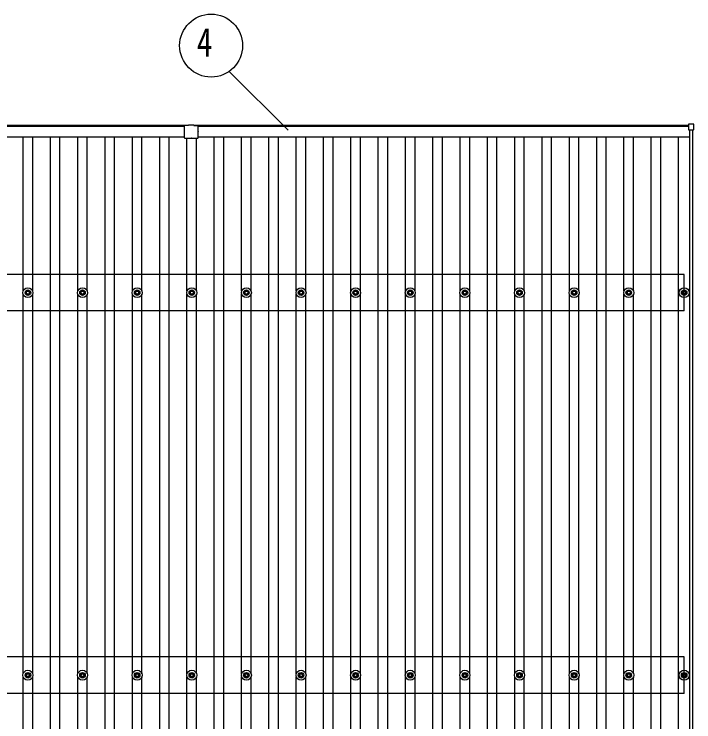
# Model space of a CAD drawing. Units: millimetres, scale not verified. Extents: x -16820 to 16820, y -11880 to 11880.
# Drawn here: x -9204 to -6715, y 6678 to 9268 of the extents above; entities that cross this region are included whole.
import ezdxf
from ezdxf.enums import TextEntityAlignment as Align

# ---------------------------------------------------------------- set-up
doc = ezdxf.new("R2010")
doc.units = ezdxf.units.MM
doc.header["$LTSCALE"] = 50
for name, color, linetype in [('0-5_YKK_13', 4, 'Continuous'), ('0-6_YKK_A1', 4, 'Continuous'), ('0-7_YKK_D', 6, 'Continuous')]:
    doc.layers.add(name, color=color, linetype=linetype)
doc.styles.add('ＭＳ ゴシック', font='')
doc.styles.get('ＭＳ ゴシック').set_extended_font_data('MS Gothic')

msp = doc.modelspace()

# ---------------------------------------------------------------- linework, layer by layer
at = {"layer": '0-5_YKK_13'}
for p, q in [((-8580.42, 8838.63), (-8580.42, 8860.23)), ((-8565.42, 8861.23), (-8579.42, 8861.23)), ((-8565.42, 8862.73), (-8545.42, 8862.73)), ((-8565.42, 8861.23), (-8565.42, 8862.73)), ((-8545.42, 8861.23), (-8545.42, 8862.73)), ((-8545.42, 8861.23), (-8531.42, 8861.23)), ((-8530.42, 8838.63), (-8530.42, 8860.23)), ((-6735.12, 8864.53), (-6735.12, 8846.53)), ((-6716.12, 8865.53), (-6734.12, 8865.53)), ((-6715.12, 8846.53), (-6715.12, 8864.53)), ((-8580.42, 8815.23), (-8580.42, 8837.83)), ((-8530.42, 8815.23), (-8530.42, 8837.83)), ((-6734.12, 8845.53), (-6716.12, 8845.53)), ((-8579.42, 8814.23), (-8555.82, 8814.23)), ((-8555.02, 8814.23), (-8531.42, 8814.23)), ((-9163.42, 8250.8), (-9159, 8250.8)), ((-9163.42, 8247.3), (-9159, 8247.3)), ((-9155.17, 8259.05), (-9155.17, 8254.63)), ((-9155.17, 8243.47), (-9155.17, 8239.05)), ((-9151.67, 8259.05), (-9151.67, 8254.63)), ((-9151.67, 8243.47), (-9151.67, 8239.05)), ((-9147.84, 8250.8), (-9143.42, 8250.8)), ((-9147.84, 8247.3), (-9143.42, 8247.3)), ((-8963.42, 8250.8), (-8959, 8250.8)), ((-8963.42, 8247.3), (-8959, 8247.3)), ((-8955.17, 8259.05), (-8955.17, 8254.63)), ((-8955.17, 8243.47), (-8955.17, 8239.05)), ((-8951.67, 8259.05), (-8951.67, 8254.63)), ((-8951.67, 8243.47), (-8951.67, 8239.05)), ((-8947.84, 8250.8), (-8943.42, 8250.8)), ((-8947.84, 8247.3), (-8943.42, 8247.3)), ((-8763.42, 8250.8), (-8759, 8250.8)), ((-8763.42, 8247.3), (-8759, 8247.3)), ((-8755.17, 8259.05), (-8755.17, 8254.63)), ((-8755.17, 8243.47), (-8755.17, 8239.05)), ((-8751.67, 8259.05), (-8751.67, 8254.63)), ((-8751.67, 8243.47), (-8751.67, 8239.05)), ((-8747.84, 8250.8), (-8743.42, 8250.8)), ((-8747.84, 8247.3), (-8743.42, 8247.3)), ((-8563.42, 8250.8), (-8559, 8250.8)), ((-8563.42, 8247.3), (-8559, 8247.3)), ((-8555.17, 8259.05), (-8555.17, 8254.63)), ((-8555.17, 8243.47), (-8555.17, 8239.05)), ((-8551.67, 8259.05), (-8551.67, 8254.63)), ((-8551.67, 8243.47), (-8551.67, 8239.05)), ((-8547.84, 8250.8), (-8543.42, 8250.8)), ((-8547.84, 8247.3), (-8543.42, 8247.3)), ((-8363.42, 8250.8), (-8359, 8250.8)), ((-8363.42, 8247.3), (-8359, 8247.3)), ((-8355.17, 8259.05), (-8355.17, 8254.63)), ((-8355.17, 8243.47), (-8355.17, 8239.05)), ((-8351.67, 8259.05), (-8351.67, 8254.63)), ((-8351.67, 8243.47), (-8351.67, 8239.05)), ((-8347.84, 8250.8), (-8343.42, 8250.8)), ((-8347.84, 8247.3), (-8343.42, 8247.3)), ((-8163.42, 8250.8), (-8159, 8250.8)), ((-8163.42, 8247.3), (-8159, 8247.3)), ((-8155.17, 8259.05), (-8155.17, 8254.63)), ((-8155.17, 8243.47), (-8155.17, 8239.05)), ((-8151.67, 8259.05), (-8151.67, 8254.63)), ((-8151.67, 8243.47), (-8151.67, 8239.05)), ((-8147.84, 8250.8), (-8143.42, 8250.8)), ((-8147.84, 8247.3), (-8143.42, 8247.3)), ((-7963.42, 8250.8), (-7959, 8250.8)), ((-7963.42, 8247.3), (-7959, 8247.3)), ((-7955.17, 8259.05), (-7955.17, 8254.63)), ((-7955.17, 8243.47), (-7955.17, 8239.05)), ((-7951.67, 8259.05), (-7951.67, 8254.63)), ((-7951.67, 8243.47), (-7951.67, 8239.05)), ((-7947.84, 8250.8), (-7943.42, 8250.8)), ((-7947.84, 8247.3), (-7943.42, 8247.3)), ((-7763.42, 8250.8), (-7759, 8250.8)), ((-7763.42, 8247.3), (-7759, 8247.3)), ((-7755.17, 8259.05), (-7755.17, 8254.63)), ((-7755.17, 8243.47), (-7755.17, 8239.05)), ((-7751.67, 8259.05), (-7751.67, 8254.63)), ((-7751.67, 8243.47), (-7751.67, 8239.05)), ((-7747.84, 8250.8), (-7743.42, 8250.8)), ((-7747.84, 8247.3), (-7743.42, 8247.3)), ((-7563.42, 8250.8), (-7559, 8250.8)), ((-7563.42, 8247.3), (-7559, 8247.3)), ((-7555.17, 8259.05), (-7555.17, 8254.63)), ((-7555.17, 8243.47), (-7555.17, 8239.05)), ((-7551.67, 8259.05), (-7551.67, 8254.63)), ((-7551.67, 8243.47), (-7551.67, 8239.05)), ((-7547.84, 8250.8), (-7543.42, 8250.8)), ((-7547.84, 8247.3), (-7543.42, 8247.3)), ((-7363.42, 8250.8), (-7359, 8250.8)), ((-7363.42, 8247.3), (-7359, 8247.3)), ((-7355.17, 8259.05), (-7355.17, 8254.63)), ((-7355.17, 8243.47), (-7355.17, 8239.05)), ((-7351.67, 8259.05), (-7351.67, 8254.63)), ((-7351.67, 8243.47), (-7351.67, 8239.05)), ((-7347.84, 8250.8), (-7343.42, 8250.8)), ((-7347.84, 8247.3), (-7343.42, 8247.3)), ((-7163.42, 8250.8), (-7159, 8250.8)), ((-7163.42, 8247.3), (-7159, 8247.3)), ((-7155.17, 8259.05), (-7155.17, 8254.63)), ((-7155.17, 8243.47), (-7155.17, 8239.05)), ((-7151.67, 8259.05), (-7151.67, 8254.63)), ((-7151.67, 8243.47), (-7151.67, 8239.05)), ((-7147.84, 8250.8), (-7143.42, 8250.8)), ((-7147.84, 8247.3), (-7143.42, 8247.3)), ((-6963.42, 8250.8), (-6959, 8250.8)), ((-6963.42, 8247.3), (-6959, 8247.3)), ((-6955.17, 8259.05), (-6955.17, 8254.63)), ((-6955.17, 8243.47), (-6955.17, 8239.05)), ((-6951.67, 8259.05), (-6951.67, 8254.63)), ((-6951.67, 8243.47), (-6951.67, 8239.05)), ((-6947.84, 8250.8), (-6943.42, 8250.8)), ((-6947.84, 8247.3), (-6943.42, 8247.3)), ((-6760.67, 8250.8), (-6756.25, 8250.8)), ((-6760.67, 8247.3), (-6756.25, 8247.3)), ((-6752.42, 8259.05), (-6752.42, 8254.63)), ((-6752.42, 8243.47), (-6752.42, 8239.05)), ((-6748.92, 8259.05), (-6748.92, 8254.63)), ((-6748.92, 8243.47), (-6748.92, 8239.05)), ((-6745.09, 8250.8), (-6740.67, 8250.8)), ((-6745.09, 8247.3), (-6740.67, 8247.3)), ((-9163.42, 6850.8), (-9159, 6850.8)), ((-9163.42, 6847.3), (-9159, 6847.3)), ((-9155.17, 6859.05), (-9155.17, 6854.63)), ((-9155.17, 6843.47), (-9155.17, 6839.05)), ((-9151.67, 6859.05), (-9151.67, 6854.63)), ((-9151.67, 6843.47), (-9151.67, 6839.05)), ((-9147.84, 6850.8), (-9143.42, 6850.8)), ((-9147.84, 6847.3), (-9143.42, 6847.3)), ((-8963.42, 6850.8), (-8959, 6850.8)), ((-8963.42, 6847.3), (-8959, 6847.3)), ((-8955.17, 6859.05), (-8955.17, 6854.63)), ((-8955.17, 6843.47), (-8955.17, 6839.05)), ((-8951.67, 6859.05), (-8951.67, 6854.63)), ((-8951.67, 6843.47), (-8951.67, 6839.05)), ((-8947.84, 6850.8), (-8943.42, 6850.8)), ((-8947.84, 6847.3), (-8943.42, 6847.3)), ((-8763.42, 6850.8), (-8759, 6850.8)), ((-8763.42, 6847.3), (-8759, 6847.3)), ((-8755.17, 6859.05), (-8755.17, 6854.63)), ((-8755.17, 6843.47), (-8755.17, 6839.05)), ((-8751.67, 6859.05), (-8751.67, 6854.63)), ((-8751.67, 6843.47), (-8751.67, 6839.05)), ((-8747.84, 6850.8), (-8743.42, 6850.8)), ((-8747.84, 6847.3), (-8743.42, 6847.3)), ((-8563.42, 6850.8), (-8559, 6850.8)), ((-8563.42, 6847.3), (-8559, 6847.3)), ((-8555.17, 6859.05), (-8555.17, 6854.63)), ((-8555.17, 6843.47), (-8555.17, 6839.05)), ((-8551.67, 6859.05), (-8551.67, 6854.63)), ((-8551.67, 6843.47), (-8551.67, 6839.05)), ((-8547.84, 6850.8), (-8543.42, 6850.8)), ((-8547.84, 6847.3), (-8543.42, 6847.3)), ((-8363.42, 6850.8), (-8359, 6850.8)), ((-8363.42, 6847.3), (-8359, 6847.3)), ((-8355.17, 6859.05), (-8355.17, 6854.63)), ((-8355.17, 6843.47), (-8355.17, 6839.05)), ((-8351.67, 6859.05), (-8351.67, 6854.63)), ((-8351.67, 6843.47), (-8351.67, 6839.05)), ((-8347.84, 6850.8), (-8343.42, 6850.8)), ((-8347.84, 6847.3), (-8343.42, 6847.3)), ((-8163.42, 6850.8), (-8159, 6850.8)), ((-8163.42, 6847.3), (-8159, 6847.3)), ((-8155.17, 6859.05), (-8155.17, 6854.63)), ((-8155.17, 6843.47), (-8155.17, 6839.05)), ((-8151.67, 6859.05), (-8151.67, 6854.63)), ((-8151.67, 6843.47), (-8151.67, 6839.05)), ((-8147.84, 6850.8), (-8143.42, 6850.8)), ((-8147.84, 6847.3), (-8143.42, 6847.3)), ((-7963.42, 6850.8), (-7959, 6850.8)), ((-7963.42, 6847.3), (-7959, 6847.3)), ((-7955.17, 6859.05), (-7955.17, 6854.63)), ((-7955.17, 6843.47), (-7955.17, 6839.05)), ((-7951.67, 6859.05), (-7951.67, 6854.63)), ((-7951.67, 6843.47), (-7951.67, 6839.05)), ((-7947.84, 6850.8), (-7943.42, 6850.8)), ((-7947.84, 6847.3), (-7943.42, 6847.3)), ((-7763.42, 6850.8), (-7759, 6850.8)), ((-7763.42, 6847.3), (-7759, 6847.3)), ((-7755.17, 6859.05), (-7755.17, 6854.63)), ((-7755.17, 6843.47), (-7755.17, 6839.05)), ((-7751.67, 6859.05), (-7751.67, 6854.63)), ((-7751.67, 6843.47), (-7751.67, 6839.05)), ((-7747.84, 6850.8), (-7743.42, 6850.8)), ((-7747.84, 6847.3), (-7743.42, 6847.3)), ((-7563.42, 6850.8), (-7559, 6850.8)), ((-7563.42, 6847.3), (-7559, 6847.3)), ((-7555.17, 6859.05), (-7555.17, 6854.63)), ((-7555.17, 6843.47), (-7555.17, 6839.05)), ((-7551.67, 6859.05), (-7551.67, 6854.63)), ((-7551.67, 6843.47), (-7551.67, 6839.05)), ((-7547.84, 6850.8), (-7543.42, 6850.8)), ((-7547.84, 6847.3), (-7543.42, 6847.3)), ((-7363.42, 6850.8), (-7359, 6850.8)), ((-7363.42, 6847.3), (-7359, 6847.3)), ((-7355.17, 6859.05), (-7355.17, 6854.63)), ((-7355.17, 6843.47), (-7355.17, 6839.05)), ((-7351.67, 6859.05), (-7351.67, 6854.63)), ((-7351.67, 6843.47), (-7351.67, 6839.05)), ((-7347.84, 6850.8), (-7343.42, 6850.8)), ((-7347.84, 6847.3), (-7343.42, 6847.3)), ((-7163.42, 6850.8), (-7159, 6850.8)), ((-7163.42, 6847.3), (-7159, 6847.3)), ((-7155.17, 6859.05), (-7155.17, 6854.63)), ((-7155.17, 6843.47), (-7155.17, 6839.05)), ((-7151.67, 6859.05), (-7151.67, 6854.63)), ((-7151.67, 6843.47), (-7151.67, 6839.05)), ((-7147.84, 6850.8), (-7143.42, 6850.8)), ((-7147.84, 6847.3), (-7143.42, 6847.3)), ((-6963.42, 6850.8), (-6959, 6850.8)), ((-6963.42, 6847.3), (-6959, 6847.3)), ((-6955.17, 6859.05), (-6955.17, 6854.63)), ((-6955.17, 6843.47), (-6955.17, 6839.05)), ((-6951.67, 6859.05), (-6951.67, 6854.63)), ((-6951.67, 6843.47), (-6951.67, 6839.05)), ((-6947.84, 6850.8), (-6943.42, 6850.8)), ((-6947.84, 6847.3), (-6943.42, 6847.3)), ((-6760.67, 6850.8), (-6756.25, 6850.8)), ((-6760.67, 6847.3), (-6756.25, 6847.3)), ((-6752.42, 6859.05), (-6752.42, 6854.63)), ((-6752.42, 6843.47), (-6752.42, 6839.05)), ((-6748.92, 6859.05), (-6748.92, 6854.63)), ((-6748.92, 6843.47), (-6748.92, 6839.05)), ((-6745.09, 6850.8), (-6740.67, 6850.8)), ((-6745.09, 6847.3), (-6740.67, 6847.3))]:
    msp.add_line(p, q, dxfattribs=at)
for centre, radius in [((-9153.42, 8249.05), 18.25), ((-8953.42, 8249.05), 18.25), ((-8753.42, 8249.05), 18.25), ((-8553.42, 8249.05), 18.25), ((-8353.42, 8249.05), 18.25), ((-8153.42, 8249.05), 18.25), ((-7953.42, 8249.05), 18.25), ((-7753.42, 8249.05), 18.25), ((-7553.42, 8249.05), 18.25), ((-7353.42, 8249.05), 18.25), ((-7153.42, 8249.05), 18.25), ((-6953.42, 8249.05), 18.25), ((-6750.67, 8249.05), 18.25), ((-9153.42, 8249.05), 10.15), ((-9153.42, 8249.05), 5.85), ((-9153.42, 8249.05), 5.25), ((-8953.42, 8249.05), 10.15), ((-8953.42, 8249.05), 5.85), ((-8953.42, 8249.05), 5.25), ((-8753.42, 8249.05), 10.15), ((-8753.42, 8249.05), 5.85), ((-8753.42, 8249.05), 5.25), ((-8553.42, 8249.05), 10.15), ((-8553.42, 8249.05), 5.85), ((-8553.42, 8249.05), 5.25), ((-8353.42, 8249.05), 10.15), ((-8353.42, 8249.05), 5.85), ((-8353.42, 8249.05), 5.25), ((-8153.42, 8249.05), 10.15), ((-8153.42, 8249.05), 5.85), ((-8153.42, 8249.05), 5.25), ((-7953.42, 8249.05), 10.15), ((-7953.42, 8249.05), 5.85), ((-7953.42, 8249.05), 5.25), ((-7753.42, 8249.05), 10.15), ((-7753.42, 8249.05), 5.85), ((-7753.42, 8249.05), 5.25), ((-7553.42, 8249.05), 10.15), ((-7553.42, 8249.05), 5.85), ((-7553.42, 8249.05), 5.25), ((-7353.42, 8249.05), 10.15), ((-7353.42, 8249.05), 5.85), ((-7353.42, 8249.05), 5.25), ((-7153.42, 8249.05), 10.15), ((-7153.42, 8249.05), 5.85), ((-7153.42, 8249.05), 5.25), ((-6953.42, 8249.05), 10.15), ((-6953.42, 8249.05), 5.85), ((-6953.42, 8249.05), 5.25), ((-6750.67, 8249.05), 10.15), ((-6750.67, 8249.05), 5.85), ((-6750.67, 8249.05), 5.25), ((-9153.42, 6849.05), 18.25), ((-8953.42, 6849.05), 18.25), ((-8753.42, 6849.05), 18.25), ((-8553.42, 6849.05), 18.25), ((-8353.42, 6849.05), 18.25), ((-8153.42, 6849.05), 18.25), ((-7953.42, 6849.05), 18.25), ((-7753.42, 6849.05), 18.25), ((-7553.42, 6849.05), 18.25), ((-7353.42, 6849.05), 18.25), ((-7153.42, 6849.05), 18.25), ((-6953.42, 6849.05), 18.25), ((-6750.67, 6849.05), 18.25), ((-9153.42, 6849.05), 10.15), ((-9153.42, 6849.05), 5.85), ((-9153.42, 6849.05), 5.25), ((-8953.42, 6849.05), 10.15), ((-8953.42, 6849.05), 5.85), ((-8953.42, 6849.05), 5.25), ((-8753.42, 6849.05), 10.15), ((-8753.42, 6849.05), 5.85), ((-8753.42, 6849.05), 5.25), ((-8553.42, 6849.05), 10.15), ((-8553.42, 6849.05), 5.85), ((-8553.42, 6849.05), 5.25), ((-8353.42, 6849.05), 10.15), ((-8353.42, 6849.05), 5.85), ((-8353.42, 6849.05), 5.25), ((-8153.42, 6849.05), 10.15), ((-8153.42, 6849.05), 5.85), ((-8153.42, 6849.05), 5.25), ((-7953.42, 6849.05), 10.15), ((-7953.42, 6849.05), 5.85), ((-7953.42, 6849.05), 5.25), ((-7753.42, 6849.05), 10.15), ((-7753.42, 6849.05), 5.85), ((-7753.42, 6849.05), 5.25), ((-7553.42, 6849.05), 10.15), ((-7553.42, 6849.05), 5.85), ((-7553.42, 6849.05), 5.25), ((-7353.42, 6849.05), 10.15), ((-7353.42, 6849.05), 5.85), ((-7353.42, 6849.05), 5.25), ((-7153.42, 6849.05), 10.15), ((-7153.42, 6849.05), 5.85), ((-7153.42, 6849.05), 5.25), ((-6953.42, 6849.05), 10.15), ((-6953.42, 6849.05), 5.85), ((-6953.42, 6849.05), 5.25), ((-6750.67, 6849.05), 10.15), ((-6750.67, 6849.05), 5.85), ((-6750.67, 6849.05), 5.25)]:
    msp.add_circle(centre, radius, dxfattribs=at)
for centre, radius, start, end in [((-8579.42, 8860.23), 1, 90, 179.99999), ((-8531.42, 8860.23), 1, 0, 90), ((-6734.12, 8864.53), 1, 90, 180), ((-6716.12, 8864.53), 1, 0, 90), ((-8580.72, 8838.23), 0.5, 306.8699, 53.1301), ((-8530.12, 8838.23), 0.5, 126.8699, 233.1301), ((-6734.12, 8846.53), 1, 180, 270), ((-6716.12, 8846.53), 1, 270, 0), ((-8579.42, 8815.23), 1, 179.99999, 270), ((-8555.42, 8813.93), 0.5, 36.8699, 143.1301), ((-8531.42, 8815.23), 1, 270, 0)]:
    msp.add_arc(centre, radius, start, end, dxfattribs=at)
at = {"layer": '0-6_YKK_A1'}
for p, q in [((-14571.72, 8862.23), (-8565.42, 8862.23)), ((-8580.42, 8857.44), (-14571.72, 8857.44)), ((-8545.42, 8862.23), (-6735.12, 8862.23)), ((-6735.12, 8857.44), (-8530.42, 8857.44)), ((-6730.42, 3447.11), (-6730.42, 8845.53)), ((-6718.42, 3447.11), (-6718.42, 8845.53)), ((-14576.42, 8819.44), (-8580.42, 8819.44)), ((-9170.92, 8254.23), (-9170.92, 8819.44)), ((-9135.92, 8254.23), (-9135.92, 8819.44)), ((-9070.92, 3478.43), (-9070.92, 8819.44)), ((-9035.92, 3478.43), (-9035.92, 8819.44)), ((-8970.92, 8254.23), (-8970.92, 8819.44)), ((-8935.92, 8254.23), (-8935.92, 8819.44)), ((-8870.92, 3478.43), (-8870.92, 8819.44)), ((-8835.92, 3478.43), (-8835.92, 8819.44)), ((-8770.92, 8254.23), (-8770.92, 8819.44)), ((-8735.92, 8254.23), (-8735.92, 8819.44)), ((-8670.92, 3478.43), (-8670.92, 8819.44)), ((-8635.92, 3478.43), (-8635.92, 8819.44)), ((-8570.92, 8254.23), (-8570.92, 8814.23)), ((-8535.92, 8254.23), (-8535.92, 8814.23)), ((-8530.42, 8819.44), (-6730.42, 8819.44)), ((-8470.92, 3478.43), (-8470.92, 8819.44)), ((-8435.92, 3478.43), (-8435.92, 8819.44)), ((-8370.92, 8254.23), (-8370.92, 8819.44)), ((-8335.92, 8254.23), (-8335.92, 8819.44)), ((-8270.92, 3478.43), (-8270.92, 8819.44)), ((-8235.92, 3478.43), (-8235.92, 8819.44)), ((-8170.92, 8254.23), (-8170.92, 8819.44)), ((-8135.92, 8254.23), (-8135.92, 8819.44)), ((-8070.92, 3478.43), (-8070.92, 8819.44)), ((-8035.92, 3478.43), (-8035.92, 8819.44)), ((-7970.92, 8254.23), (-7970.92, 8819.44)), ((-7935.92, 8254.23), (-7935.92, 8819.44)), ((-7870.92, 3478.43), (-7870.92, 8819.44)), ((-7835.92, 3478.43), (-7835.92, 8819.44)), ((-7770.92, 8254.23), (-7770.92, 8819.44)), ((-7735.92, 8254.23), (-7735.92, 8819.44)), ((-7670.92, 3478.43), (-7670.92, 8819.44)), ((-7635.92, 3478.43), (-7635.92, 8819.44)), ((-7570.92, 8254.23), (-7570.92, 8819.44)), ((-7535.92, 8254.23), (-7535.92, 8819.44)), ((-7470.92, 3478.43), (-7470.92, 8819.44)), ((-7435.92, 3478.43), (-7435.92, 8819.44)), ((-7370.92, 8254.23), (-7370.92, 8819.44)), ((-7335.92, 8254.23), (-7335.92, 8819.44)), ((-7270.92, 3478.43), (-7270.92, 8819.44)), ((-7235.92, 3478.43), (-7235.92, 8819.44)), ((-7170.92, 8254.23), (-7170.92, 8819.44)), ((-7135.92, 8254.23), (-7135.92, 8819.44)), ((-7070.92, 3478.43), (-7070.92, 8819.44)), ((-7035.92, 3478.43), (-7035.92, 8819.44)), ((-6970.92, 8254.23), (-6970.92, 8819.44)), ((-6935.92, 8254.23), (-6935.92, 8819.44)), ((-6870.92, 3478.43), (-6870.92, 8819.44)), ((-6835.92, 3478.43), (-6835.92, 8819.44)), ((-6770.92, 3478.43), (-6770.92, 8819.44)), ((-6750.67, 8316.05), (-14553.42, 8316.05)), ((-6750.67, 8182.05), (-6750.67, 8316.05)), ((-9170.92, 6854.23), (-9170.92, 8243.87)), ((-9135.92, 6854.23), (-9135.92, 8243.87)), ((-8970.92, 6854.23), (-8970.92, 8243.87)), ((-8935.92, 6854.23), (-8935.92, 8243.87)), ((-8770.92, 6854.23), (-8770.92, 8243.87)), ((-8735.92, 6854.23), (-8735.92, 8243.87)), ((-8570.92, 6854.23), (-8570.92, 8243.87)), ((-8535.92, 6854.23), (-8535.92, 8243.87)), ((-8370.92, 6854.23), (-8370.92, 8243.87)), ((-8335.92, 6854.23), (-8335.92, 8243.87)), ((-8170.92, 6854.23), (-8170.92, 8243.87)), ((-8135.92, 6854.23), (-8135.92, 8243.87)), ((-7970.92, 6854.23), (-7970.92, 8243.87)), ((-7935.92, 6854.23), (-7935.92, 8243.87)), ((-7770.92, 6854.23), (-7770.92, 8243.87)), ((-7735.92, 6854.23), (-7735.92, 8243.87)), ((-7570.92, 6854.23), (-7570.92, 8243.87)), ((-7535.92, 6854.23), (-7535.92, 8243.87)), ((-7370.92, 6854.23), (-7370.92, 8243.87)), ((-7335.92, 6854.23), (-7335.92, 8243.87)), ((-7170.92, 6854.23), (-7170.92, 8243.87)), ((-7135.92, 6854.23), (-7135.92, 8243.87)), ((-6970.92, 6854.23), (-6970.92, 8243.87)), ((-6935.92, 6854.23), (-6935.92, 8243.87)), ((-6750.67, 8182.05), (-14553.42, 8182.05)), ((-6750.67, 6916.05), (-14553.42, 6916.05)), ((-6750.67, 6782.05), (-6750.67, 6916.05)), ((-9170.92, 5454.23), (-9170.92, 6843.87)), ((-9135.92, 5454.23), (-9135.92, 6843.87)), ((-8970.92, 5454.23), (-8970.92, 6843.87)), ((-8935.92, 5454.23), (-8935.92, 6843.87)), ((-8770.92, 5454.23), (-8770.92, 6843.87)), ((-8735.92, 5454.23), (-8735.92, 6843.87)), ((-8570.92, 5454.23), (-8570.92, 6843.87)), ((-8535.92, 5454.23), (-8535.92, 6843.87)), ((-8370.92, 5454.23), (-8370.92, 6843.87)), ((-8335.92, 5454.23), (-8335.92, 6843.87)), ((-8170.92, 5454.23), (-8170.92, 6843.87)), ((-8135.92, 5454.23), (-8135.92, 6843.87)), ((-7970.92, 5454.23), (-7970.92, 6843.87)), ((-7935.92, 5454.23), (-7935.92, 6843.87)), ((-7770.92, 5454.23), (-7770.92, 6843.87)), ((-7735.92, 5454.23), (-7735.92, 6843.87)), ((-7570.92, 5454.23), (-7570.92, 6843.87)), ((-7535.92, 5454.23), (-7535.92, 6843.87)), ((-7370.92, 5454.23), (-7370.92, 6843.87)), ((-7335.92, 5454.23), (-7335.92, 6843.87)), ((-7170.92, 5454.23), (-7170.92, 6843.87)), ((-7135.92, 5454.23), (-7135.92, 6843.87)), ((-6970.92, 5454.23), (-6970.92, 6843.87)), ((-6935.92, 5454.23), (-6935.92, 6843.87)), ((-6750.67, 6782.05), (-14553.42, 6782.05))]:
    msp.add_line(p, q, dxfattribs=at)
at = {"layer": '0-7_YKK_D'}
msp.add_line((-8200.56, 8843.38), (-8416.15, 9058.98), dxfattribs=at)
msp.add_circle((-8482.57, 9153.1), 115.2, dxfattribs=at)

# ---------------------------------------------------------------- texts
at = {"layer": '0-7_YKK_D', "style": 'ＭＳ ゴシック', "width": 0.8}
msp.add_text('4', height=105.6, dxfattribs=at).set_placement((-8535.15, 9081.1), align=Align.BOTTOM_LEFT)

doc.saveas('drawing.dxf')
